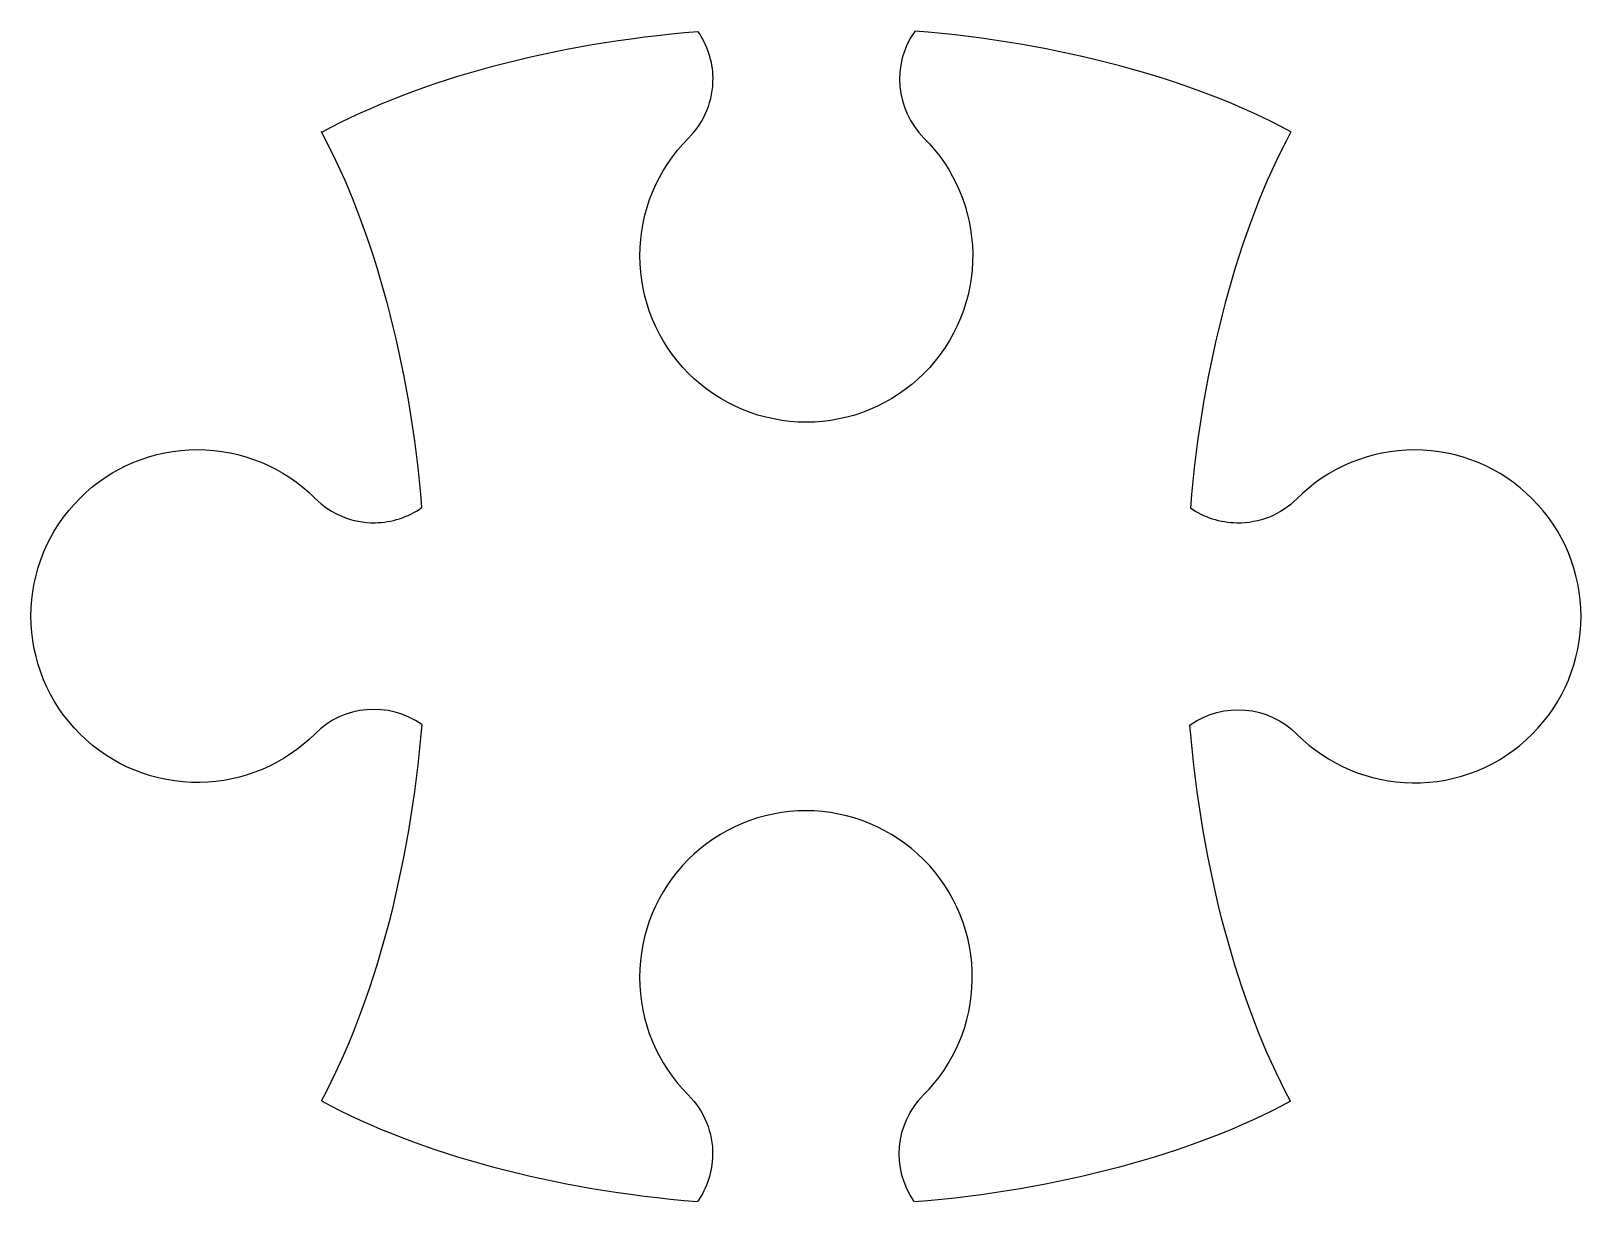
# Model space of a CAD drawing. Extents: x -176 to 202, y 360 to 1118.
# Drawn here: x -176.1 to -79.8, y 360 to 432.8 of the extents above.
import ezdxf

# ---------------------------------------------------------------- set-up
doc = ezdxf.new("R2010")
doc.units = 0
doc.layers.add('Laag_1', color=7, linetype='CONTINUOUS')

msp = doc.modelspace()

# ---------------------------------------------------------------- linework, layer by layer
at = {"layer": 'Laag_1', "color": 6}
for points in [[(-158.068882, 426.502233), (-151.891314, 429.814554), (-143.66735, 432.014364), (-134.691474, 432.755405)], [(-133.754652, 429.862224), (-133.76982, 430.898744), (-134.096216, 431.906772), (-134.691474, 432.755461)], [(-121.220728, 432.757049), (-122.663509, 430.70154), (-122.420585, 427.906526), (-120.644813, 426.130753)], [(-97.836545, 426.525449), (-104.01413, 429.837749), (-112.238092, 432.037539), (-121.213953, 432.778564)], [(-135.26858, 426.130753), (-134.28039, 427.118865), (-133.734272, 428.464915), (-133.754652, 429.862224)], [(-158.115144, 426.548523), (-154.802823, 420.370955), (-152.603013, 412.14699), (-151.861972, 403.171115)], [(-138.297265, 418.818883), (-138.297265, 421.561368), (-137.207814, 424.191527), (-135.26858, 426.130753)], [(-120.644813, 426.130753), (-118.742574, 424.228517), (-117.656541, 421.659838), (-117.617241, 418.969956)], [(-97.836545, 426.525364), (-101.148874, 420.347811), (-103.348694, 412.123857), (-104.089745, 403.147984)], [(-135.26858, 411.507014), (-137.207814, 413.44624), (-138.297265, 416.076399), (-138.297265, 418.818883)], [(-117.617241, 418.969956), (-117.576406, 416.175381), (-118.668537, 413.483286), (-120.644813, 411.507014)], [(-117.617241, 418.969956), (-117.617241, 418.969956), (-117.617241, 418.969956), (-117.617241, 418.969956)], [(-127.956696, 408.478315), (-130.699188, 408.478315), (-133.329353, 409.567772), (-135.26858, 411.507014)], [(-120.644813, 411.507014), (-122.584039, 409.567772), (-125.214205, 408.478315), (-127.956696, 408.478315)], [(-173.110391, 403.74822), (-171.171164, 405.687463), (-168.540999, 406.776919), (-165.798507, 406.776919)], [(-165.798507, 406.776919), (-163.056016, 406.776919), (-160.42585, 405.687463), (-158.486624, 403.74822)], [(-90.153181, 406.75376), (-92.895673, 406.75376), (-95.525838, 405.664304), (-97.465065, 403.725061)], [(-82.841298, 403.725061), (-84.780525, 405.664304), (-87.41069, 406.75376), (-90.153181, 406.75376)], [(-176.13909, 396.436337), (-176.13909, 399.178829), (-175.049633, 401.808994), (-173.110391, 403.74822)], [(-158.486624, 403.74822), (-157.498518, 402.760038), (-156.15248, 402.213921), (-154.755181, 402.234293)], [(-97.465065, 403.725061), (-98.453182, 402.736882), (-99.799232, 402.190775), (-101.196536, 402.211162)], [(-79.812599, 396.413178), (-79.812599, 399.15567), (-80.902055, 401.785835), (-82.841298, 403.725061)], [(-154.755181, 402.234293), (-153.718651, 402.249454), (-152.710612, 402.575851), (-151.861915, 403.171115)], [(-101.196536, 402.211162), (-102.233057, 402.226329), (-103.241085, 402.552726), (-104.089774, 403.147984)], [(-173.110391, 389.124454), (-175.049633, 391.06368), (-176.13909, 393.693845), (-176.13909, 396.436337)], [(-82.841298, 389.101294), (-80.902055, 391.040521), (-79.812599, 393.670686), (-79.812599, 396.413178)], [(-151.860328, 389.700369), (-153.915837, 391.14315), (-156.710851, 390.900225), (-158.486624, 389.124454)], [(-104.091361, 389.677238), (-102.035845, 391.120012), (-99.240831, 390.877075), (-97.465065, 389.101294)], [(-158.091928, 366.316214), (-154.77961, 372.493775), (-152.5798, 380.717728), (-151.838756, 389.693594)], [(-97.859761, 366.293055), (-101.17203, 372.470665), (-103.371789, 380.694625), (-104.112791, 389.670463)], [(-165.647449, 386.096882), (-168.442024, 386.056047), (-171.134119, 387.148178), (-173.110391, 389.124454)], [(-158.486624, 389.124454), (-160.388866, 387.222208), (-162.957557, 386.136175), (-165.647449, 386.096882)], [(-97.465065, 389.101294), (-95.562822, 387.199049), (-92.994132, 386.113016), (-90.30424, 386.073723)], [(-90.30424, 386.073723), (-87.509664, 386.032888), (-84.81757, 387.125019), (-82.841298, 389.101294)], [(-165.647449, 386.096882), (-165.647449, 386.096882), (-165.647449, 386.096882), (-165.647449, 386.096882)], [(-90.30424, 386.073723), (-90.30424, 386.073723), (-90.30424, 386.073723), (-90.30424, 386.073723)], [(-127.979714, 384.340132), (-130.722205, 384.340132), (-133.352371, 383.250676), (-135.291597, 381.311433)], [(-120.66783, 381.311433), (-122.607057, 383.250676), (-125.237222, 384.340132), (-127.979714, 384.340132)], [(-135.291597, 381.311433), (-137.23084, 379.372207), (-138.320296, 376.742041), (-138.320296, 373.99955)], [(-117.640287, 373.848491), (-117.599445, 376.643062), (-118.691565, 379.335156), (-120.66783, 381.311433)], [(-138.320296, 373.99955), (-138.320296, 371.257058), (-137.23084, 368.626893), (-135.291597, 366.687666)], [(-120.66783, 366.687666), (-118.765595, 368.589913), (-117.679572, 371.158603), (-117.640287, 373.848491)], [(-117.640287, 373.848491), (-117.640287, 373.848491), (-117.640287, 373.848491), (-117.640287, 373.848491)], [(-158.0919, 366.316214), (-151.91434, 363.003883), (-143.690374, 360.804062), (-134.714492, 360.063014)], [(-135.291597, 366.687666), (-134.303418, 365.699549), (-133.75731, 364.353499), (-133.777698, 362.956195)], [(-121.243774, 360.06137), (-122.686547, 362.116886), (-122.443611, 364.9119), (-120.66783, 366.687666)], [(-97.859591, 366.292998), (-104.037151, 362.980667), (-112.261116, 360.780847), (-121.236999, 360.039798)], [(-133.777698, 362.956195), (-133.792857, 361.919677), (-134.119243, 360.91165), (-134.714492, 360.062957)]]:
    msp.add_open_spline(points, degree=3, dxfattribs=at)

doc.saveas('drawing.dxf')
